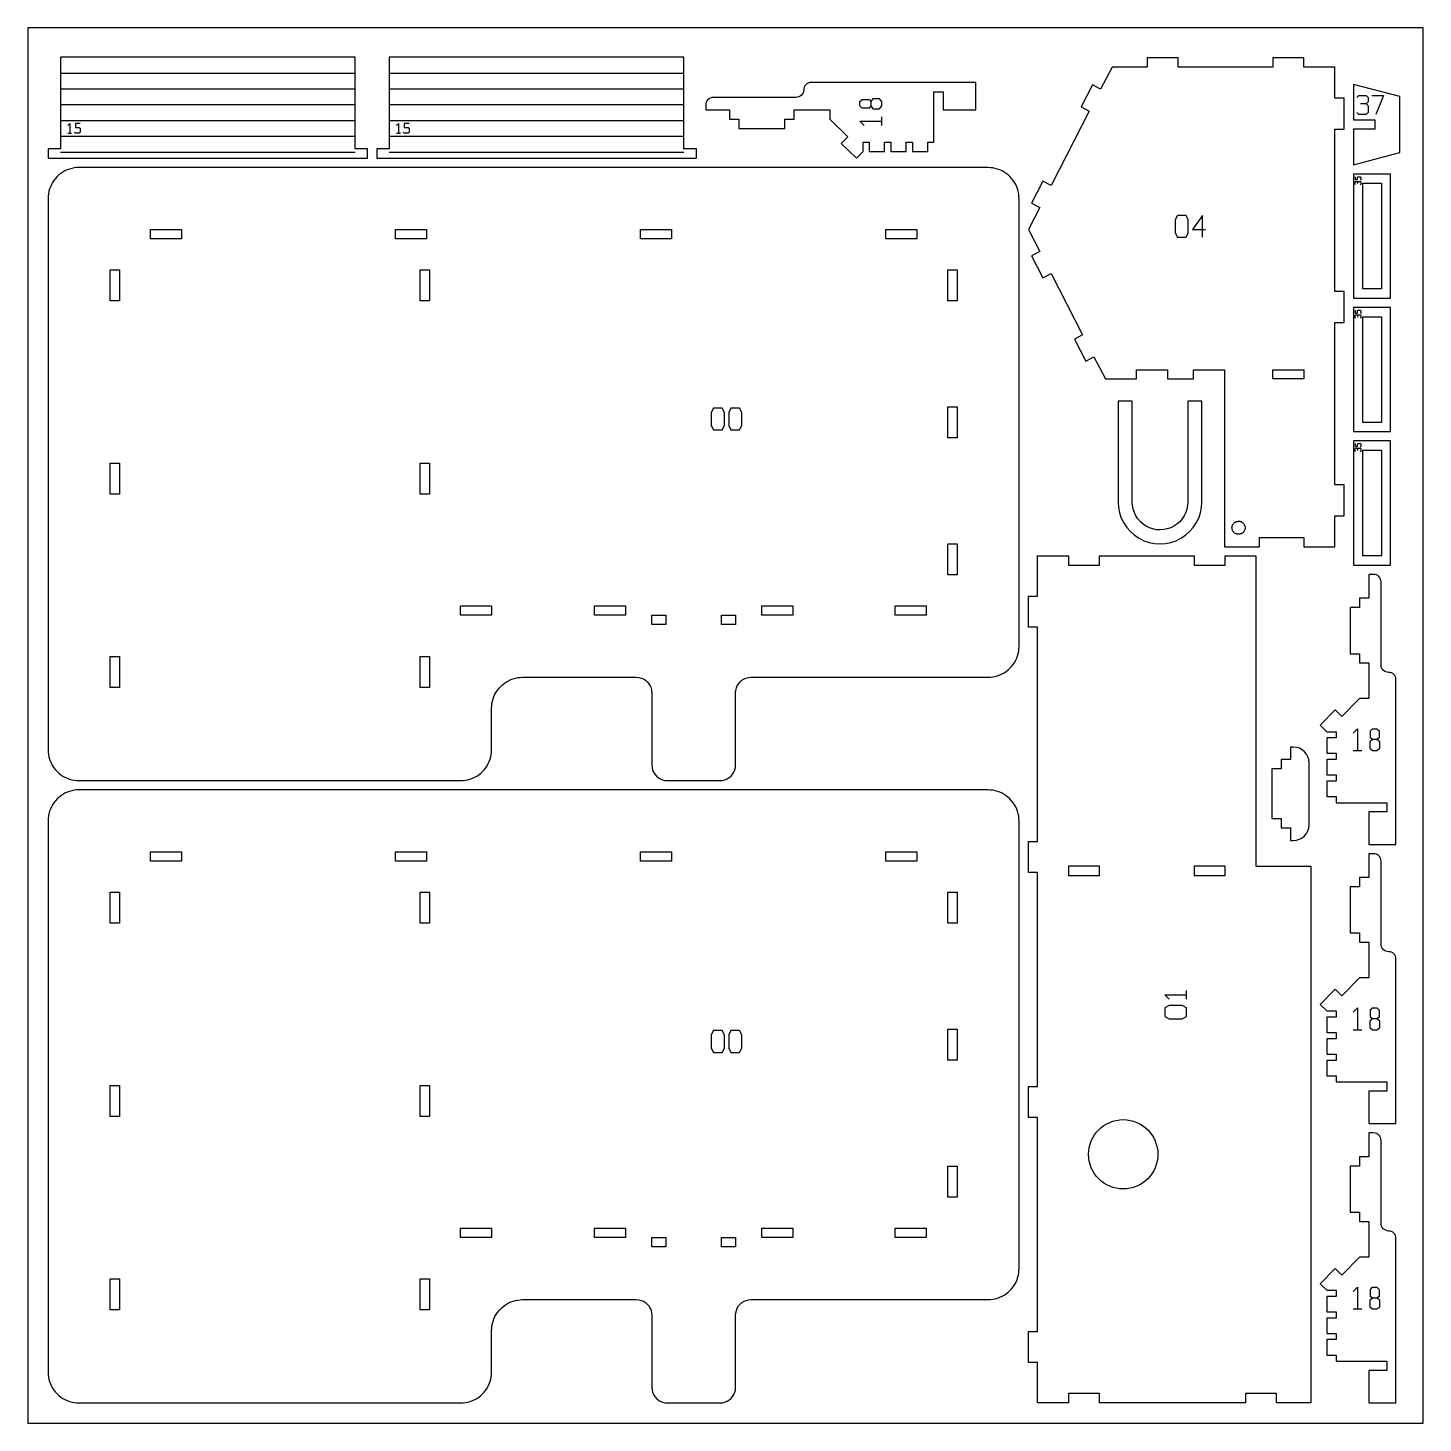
# Model space of a CAD drawing. Header units: millimetres. Extents: x 0 to 450, y 0 to 450.
import ezdxf

# ---------------------------------------------------------------- set-up
doc = ezdxf.new("R2010")
doc.units = ezdxf.units.MM
for name, color, linetype in [('CUT', 1, 'Continuous'), ('ENGRAVE', 5, 'Continuous'), ('SHEET', 8, 'Continuous')]:
    doc.layers.add(name, color=color, linetype=linetype)

msp = doc.modelspace()

# ---------------------------------------------------------------- linework, layer by layer
at = {"layer": 'CUT'}
for p, q in [((105.55, 440.54), (10.5, 440.54)), ((10.5, 440.54), (10.5, 410.96)), ((105.55, 410.96), (105.55, 440.54)), ((211.61, 440.54), (116.55, 440.54)), ((116.55, 440.54), (116.55, 410.96)), ((211.61, 410.96), (211.61, 440.54)), ((349.67, 437.39), (346, 430.28)), ((361.04, 437.39), (349.67, 437.39)), ((361.04, 440.39), (361.04, 437.39)), ((371.04, 440.39), (361.04, 440.39)), ((371.04, 437.39), (371.04, 440.39)), ((401.56, 437.39), (371.04, 437.39)), ((401.56, 440.39), (401.56, 437.39)), ((411.56, 440.39), (401.56, 440.39)), ((411.56, 437.39), (411.56, 440.39)), ((421.57, 437.39), (411.56, 437.39)), ((421.57, 427.39), (421.57, 437.39)), ((10.5, 435.44), (105.55, 435.44)), ((116.55, 435.44), (211.61, 435.44)), ((251.67, 432.2), (251.25, 431.98)), ((252.12, 432.34), (251.67, 432.2)), ((252.59, 432.39), (252.12, 432.34)), ((305.69, 432.39), (252.59, 432.39)), ((305.69, 423.57), (305.69, 432.39)), ((10.5, 430.35), (105.55, 430.35)), ((116.55, 430.35), (211.61, 430.35)), ((220.54, 427.53), (220.09, 427.39)), ((221.01, 427.57), (220.54, 427.53)), ((247.78, 427.57), (221.01, 427.57)), ((248.25, 427.62), (247.78, 427.57)), ((248.7, 427.76), (248.25, 427.62)), ((249.12, 427.98), (248.7, 427.76)), ((249.48, 428.28), (249.12, 427.98)), ((249.78, 428.64), (249.48, 428.28)), ((250, 429.06), (249.78, 428.64)), ((250.14, 429.51), (250, 429.06)), ((250.23, 429.99), (250.14, 429.51)), ((250.37, 430.9), (250.23, 430.45)), ((250.23, 430.45), (250.23, 429.99)), ((250.59, 431.32), (250.37, 430.9)), ((250.89, 431.68), (250.59, 431.32)), ((251.25, 431.98), (250.89, 431.68)), ((292.23, 429.39), (295.23, 429.39)), ((292.23, 413.1), (292.23, 429.39)), ((295.23, 429.39), (295.23, 423.57)), ((343.33, 431.65), (339.67, 424.54)), ((346, 430.28), (343.33, 431.65)), ((442.53, 427.83), (427.57, 431.75)), ((427.57, 431.75), (427.57, 420.31)), ((442.53, 409.8), (442.53, 427.83)), ((10.5, 425.25), (105.55, 425.25)), ((116.55, 425.25), (211.61, 425.25)), ((218.66, 425.64), (218.61, 425.17)), ((218.61, 425.17), (218.61, 423.57)), ((218.61, 423.57), (226.31, 423.57)), ((218.79, 426.09), (218.66, 425.64)), ((219.01, 426.51), (218.79, 426.09)), ((219.31, 426.87), (219.01, 426.51)), ((219.68, 427.17), (219.31, 426.87)), ((220.09, 427.39), (219.68, 427.17)), ((226.31, 423.57), (226.31, 420.57)), ((247.18, 423.57), (258.67, 423.57)), ((247.18, 420.57), (247.18, 423.57)), ((258.67, 423.57), (258.67, 420.57)), ((295.23, 423.57), (305.69, 423.57)), ((342.34, 423.16), (330.01, 399.22)), ((339.67, 424.54), (342.34, 423.16)), ((424.57, 427.39), (421.57, 427.39)), ((424.57, 417.39), (424.57, 427.39)), ((10.5, 420.15), (105.55, 420.15)), ((116.55, 420.15), (211.61, 420.15)), ((226.31, 420.57), (229.31, 420.57)), ((229.31, 420.57), (229.31, 417.57)), ((244.18, 420.57), (247.18, 420.57)), ((244.18, 417.57), (244.18, 420.57)), ((258.67, 420.57), (264.44, 414.91)), ((427.57, 420.31), (434.43, 420.31)), ((434.43, 420.31), (434.43, 417.31)), ((10.5, 415.05), (105.55, 415.05)), ((116.55, 415.05), (211.61, 415.05)), ((229.31, 417.57), (244.18, 417.57)), ((264.44, 414.91), (262.34, 412.76)), ((421.57, 365.03), (421.57, 417.39)), ((421.57, 417.39), (424.57, 417.39)), ((427.57, 417.31), (427.57, 405.87)), ((434.43, 417.31), (427.57, 417.31)), ((10.5, 410.96), (6.5, 410.96)), ((6.5, 410.96), (6.5, 407.96)), ((10.5, 409.96), (105.55, 409.96)), ((109.55, 410.96), (105.55, 410.96)), ((109.55, 407.96), (109.55, 410.96)), ((116.55, 410.96), (112.55, 410.96)), ((112.55, 410.96), (112.55, 407.96)), ((116.55, 409.96), (211.61, 409.96)), ((215.61, 410.96), (211.61, 410.96)), ((215.61, 407.96), (215.61, 410.96)), ((262.34, 412.76), (267.25, 407.96)), ((267.25, 407.96), (269.35, 410.1)), ((269.35, 413.1), (271.35, 413.1)), ((269.35, 410.1), (269.35, 413.1)), ((271.35, 413.1), (271.35, 410.1)), ((271.35, 410.1), (276.31, 410.1)), ((276.31, 413.1), (278.31, 413.1)), ((276.31, 410.1), (276.31, 413.1)), ((278.31, 413.1), (278.31, 410.1)), ((278.31, 410.1), (283.27, 410.1)), ((283.27, 413.1), (285.27, 413.1)), ((283.27, 410.1), (283.27, 413.1)), ((285.27, 413.1), (285.27, 410.1)), ((285.27, 410.1), (290.23, 410.1)), ((290.23, 413.1), (292.23, 413.1)), ((290.23, 410.1), (290.23, 413.1)), ((427.57, 405.87), (442.53, 409.8)), ((6.5, 407.96), (109.55, 407.96)), ((112.55, 407.96), (215.61, 407.96)), ((8.41, 400.83), (7.97, 400.18)), ((8.9, 401.45), (8.41, 400.83)), ((9.43, 402.03), (8.9, 401.45)), ((10.01, 402.56), (9.43, 402.03)), ((10.62, 403.05), (10.01, 402.56)), ((11.28, 403.48), (10.62, 403.05)), ((11.96, 403.87), (11.28, 403.48)), ((12.67, 404.19), (11.96, 403.87)), ((13.41, 404.47), (12.67, 404.19)), ((14.17, 404.68), (13.41, 404.47)), ((14.94, 404.83), (14.17, 404.68)), ((15.72, 404.93), (14.94, 404.83)), ((16.5, 404.96), (15.72, 404.93)), ((309.68, 404.96), (16.5, 404.96)), ((310.46, 404.89), (309.68, 404.96)), ((311.24, 404.83), (310.46, 404.89)), ((312.01, 404.68), (311.24, 404.83)), ((312.77, 404.47), (312.01, 404.68)), ((313.5, 404.19), (312.77, 404.47)), ((314.22, 403.87), (313.5, 404.19)), ((314.9, 403.48), (314.22, 403.87)), ((315.56, 403.05), (314.9, 403.48)), ((316.17, 402.56), (315.56, 403.05)), ((316.75, 402.03), (316.17, 402.56)), ((317.28, 401.45), (316.75, 402.03)), ((317.77, 400.83), (317.28, 401.45)), ((318.2, 400.18), (317.77, 400.83)), ((327.34, 400.59), (323.67, 393.48)), ((330.01, 399.22), (327.34, 400.59)), ((439.54, 402.87), (427.57, 402.87)), ((427.57, 402.87), (427.57, 362.82)), ((439.54, 362.82), (439.54, 402.87)), ((6.62, 396.52), (6.53, 395.74)), ((6.78, 397.29), (6.62, 396.52)), ((6.99, 398.05), (6.78, 397.29)), ((7.26, 398.78), (6.99, 398.05)), ((7.59, 399.5), (7.26, 398.78)), ((7.97, 400.18), (7.59, 399.5)), ((318.59, 399.5), (318.2, 400.18)), ((318.92, 398.78), (318.59, 399.5)), ((319.19, 398.05), (318.92, 398.78)), ((319.4, 397.29), (319.19, 398.05)), ((319.56, 396.52), (319.4, 397.29)), ((319.65, 395.74), (319.56, 396.52)), ((430.57, 399.87), (436.53, 399.87)), ((430.57, 365.82), (430.57, 399.87)), ((436.53, 399.87), (436.53, 365.82)), ((6.53, 395.74), (6.5, 394.95)), ((6.5, 394.95), (6.5, 217.23)), ((319.68, 394.95), (319.65, 395.74)), ((319.68, 250.56), (319.68, 394.95)), ((326.34, 392.1), (322.68, 384.99)), ((323.67, 393.48), (326.34, 392.1)), ((39.51, 381.95), (39.51, 384.95)), ((39.51, 384.95), (49.51, 384.95)), ((49.51, 384.95), (49.51, 381.95)), ((118.56, 381.95), (118.56, 384.95)), ((118.56, 384.95), (128.56, 384.95)), ((128.56, 384.95), (128.56, 381.95)), ((197.62, 381.95), (197.62, 384.95)), ((197.62, 384.95), (207.62, 384.95)), ((207.62, 384.95), (207.62, 381.95)), ((276.67, 381.95), (276.67, 384.95)), ((276.67, 384.95), (286.67, 384.95)), ((286.67, 384.95), (286.67, 381.95)), ((322.68, 384.99), (326.34, 377.88)), ((49.51, 381.95), (39.51, 381.95)), ((128.56, 381.95), (118.56, 381.95)), ((207.62, 381.95), (197.62, 381.95)), ((286.67, 381.95), (276.67, 381.95)), ((326.34, 377.88), (323.67, 376.5)), ((323.67, 376.5), (327.34, 369.39)), ((26.5, 361.95), (26.5, 371.95)), ((26.5, 371.95), (29.5, 371.95)), ((29.5, 371.95), (29.5, 361.95)), ((126.56, 361.95), (126.56, 371.95)), ((126.56, 371.95), (129.56, 371.95)), ((129.56, 371.95), (129.56, 361.95)), ((296.67, 361.95), (296.67, 371.95)), ((296.67, 371.95), (299.67, 371.95)), ((299.67, 371.95), (299.67, 361.95)), ((327.34, 369.39), (330.01, 370.76)), ((330.01, 370.76), (340.19, 350.99)), ((424.57, 365.03), (421.57, 365.03)), ((424.57, 355.03), (424.57, 365.03)), ((436.53, 365.82), (430.57, 365.82)), ((29.5, 361.95), (26.5, 361.95)), ((129.56, 361.95), (126.56, 361.95)), ((299.67, 361.95), (296.67, 361.95)), ((427.57, 362.82), (439.54, 362.82)), ((439.54, 359.82), (427.57, 359.82)), ((427.57, 359.82), (427.57, 319.78)), ((430.57, 356.82), (436.53, 356.82)), ((430.57, 322.78), (430.57, 356.82)), ((436.53, 356.82), (436.53, 322.78)), ((439.54, 319.78), (439.54, 359.82)), ((421.57, 302.67), (421.57, 355.03)), ((421.57, 355.03), (424.57, 355.03)), ((340.19, 350.99), (337.52, 349.61)), ((337.52, 349.61), (341.18, 342.5)), ((341.18, 342.5), (343.85, 343.87)), ((343.85, 343.87), (347.52, 336.76)), ((357.52, 336.76), (357.52, 339.76)), ((357.52, 339.76), (367.52, 339.76)), ((367.52, 339.76), (367.52, 336.76)), ((375.9, 336.76), (375.9, 339.76)), ((375.9, 339.76), (385.9, 339.76)), ((385.9, 339.76), (385.9, 282.67)), ((401.56, 336.76), (401.56, 339.76)), ((401.56, 339.76), (411.56, 339.76)), ((411.56, 339.76), (411.56, 336.76)), ((347.52, 336.76), (357.52, 336.76)), ((367.52, 336.76), (375.9, 336.76)), ((411.56, 336.76), (401.56, 336.76)), ((351.65, 329.57), (351.65, 297.03)), ((356.18, 329.57), (351.65, 329.57)), ((356.18, 297.18), (356.18, 329.57)), ((374.13, 329.57), (374.13, 297.18)), ((378.66, 329.57), (374.13, 329.57)), ((378.66, 297.03), (378.66, 329.57)), ((296.67, 317.75), (296.67, 327.76)), ((296.67, 327.76), (299.67, 327.76)), ((299.67, 327.76), (299.67, 317.75)), ((427.57, 319.78), (439.54, 319.78)), ((436.53, 322.78), (430.57, 322.78)), ((299.67, 317.75), (296.67, 317.75)), ((439.54, 316.78), (427.57, 316.78)), ((427.57, 316.78), (427.57, 276.73)), ((439.54, 276.73), (439.54, 316.78)), ((430.57, 313.78), (436.53, 313.78)), ((430.57, 279.74), (430.57, 313.78)), ((436.53, 313.78), (436.53, 279.74)), ((26.5, 299.59), (26.5, 309.59)), ((26.5, 309.59), (29.5, 309.59)), ((29.5, 309.59), (29.5, 299.59)), ((126.56, 299.59), (126.56, 309.59)), ((126.56, 309.59), (129.56, 309.59)), ((129.56, 309.59), (129.56, 299.59)), ((424.57, 302.67), (421.57, 302.67)), ((424.57, 292.67), (424.57, 302.67)), ((29.5, 299.59), (26.5, 299.59)), ((129.56, 299.59), (126.56, 299.59)), ((351.65, 297.03), (351.76, 295.32)), ((356.26, 295.91), (356.18, 297.18)), ((374.13, 297.18), (374.05, 295.91)), ((378.55, 295.32), (378.66, 297.03)), ((351.76, 295.32), (352.1, 293.58)), ((352.1, 293.58), (352.67, 291.91)), ((356.49, 294.76), (356.26, 295.91)), ((356.87, 293.65), (356.49, 294.76)), ((357.39, 292.59), (356.87, 293.65)), ((358.04, 291.62), (357.39, 292.59)), ((372.92, 292.59), (372.27, 291.62)), ((373.44, 293.65), (372.92, 292.59)), ((373.82, 294.76), (373.44, 293.65)), ((374.05, 295.91), (373.82, 294.76)), ((377.64, 291.91), (378.21, 293.58)), ((378.21, 293.58), (378.55, 295.32)), ((421.57, 282.67), (421.57, 292.67)), ((421.57, 292.67), (424.57, 292.67)), ((352.67, 291.91), (353.45, 290.32)), ((353.45, 290.32), (354.44, 288.85)), ((354.44, 288.85), (355.6, 287.53)), ((358.81, 290.74), (358.04, 291.62)), ((359.7, 289.96), (358.81, 290.74)), ((360.67, 289.31), (359.7, 289.96)), ((361.72, 288.79), (360.67, 289.31)), ((362.83, 288.42), (361.72, 288.79)), ((363.98, 288.11), (362.83, 288.42)), ((365.16, 288.11), (363.98, 288.11)), ((366.33, 288.19), (365.16, 288.11)), ((367.48, 288.42), (366.33, 288.19)), ((368.59, 288.79), (367.48, 288.42)), ((369.64, 289.31), (368.59, 288.79)), ((370.61, 289.96), (369.64, 289.31)), ((371.5, 290.74), (370.61, 289.96)), ((372.27, 291.62), (371.5, 290.74)), ((374.71, 287.53), (375.87, 288.85)), ((375.87, 288.85), (376.86, 290.32)), ((376.86, 290.32), (377.64, 291.91)), ((388.36, 288.79), (388.38, 289.07)), ((388.38, 288.52), (388.36, 288.79)), ((388.38, 289.07), (388.43, 289.34)), ((388.43, 288.24), (388.38, 288.52)), ((388.43, 289.34), (388.52, 289.61)), ((388.52, 287.98), (388.43, 288.24)), ((388.52, 289.61), (388.65, 289.85)), ((388.65, 289.85), (388.8, 290.08)), ((388.8, 290.08), (388.98, 290.29)), ((388.98, 290.29), (389.19, 290.48)), ((389.19, 290.48), (389.42, 290.63)), ((389.42, 290.63), (389.67, 290.75)), ((389.67, 290.75), (389.93, 290.75)), ((389.93, 290.84), (390.21, 290.84)), ((390.21, 290.9), (390.48, 290.9)), ((390.48, 290.92), (390.76, 290.92)), ((390.76, 290.9), (391.03, 290.9)), ((391.03, 290.84), (391.29, 290.84)), ((391.29, 290.75), (391.54, 290.63)), ((391.54, 290.63), (391.77, 290.48)), ((391.77, 290.48), (391.98, 290.29)), ((391.98, 290.29), (392.17, 290.08)), ((392.17, 290.08), (392.32, 289.85)), ((392.32, 289.85), (392.44, 289.61)), ((392.44, 289.61), (392.53, 289.34)), ((392.53, 288.24), (392.44, 287.98)), ((392.53, 289.34), (392.59, 289.07)), ((392.59, 288.52), (392.53, 288.24)), ((392.59, 289.07), (392.6, 288.79)), ((392.6, 288.79), (392.59, 288.52)), ((296.67, 273.56), (296.67, 283.56)), ((296.67, 283.56), (299.67, 283.56)), ((299.67, 283.56), (299.67, 273.56)), ((355.6, 287.53), (356.93, 286.36)), ((356.93, 286.36), (358.4, 285.38)), ((358.4, 285.38), (359.98, 284.6)), ((359.98, 284.6), (361.66, 284.03)), ((361.66, 284.03), (363.39, 283.68)), ((363.39, 283.68), (365.16, 283.57)), ((365.16, 283.57), (366.92, 283.68)), ((366.92, 283.68), (368.65, 284.03)), ((368.65, 284.03), (370.33, 284.6)), ((370.33, 284.6), (371.91, 285.38)), ((371.91, 285.38), (373.38, 286.36)), ((373.38, 286.36), (374.71, 287.53)), ((388.65, 287.73), (388.52, 287.98)), ((388.8, 287.5), (388.65, 287.73)), ((388.98, 287.29), (388.8, 287.5)), ((389.19, 287.11), (388.98, 287.29)), ((389.42, 286.96), (389.19, 287.11)), ((389.67, 286.83), (389.42, 286.96)), ((389.93, 286.74), (389.67, 286.74)), ((390.21, 286.69), (389.93, 286.69)), ((390.48, 286.67), (390.21, 286.67)), ((390.76, 286.69), (390.48, 286.69)), ((391.03, 286.74), (390.76, 286.74)), ((391.29, 286.83), (391.03, 286.83)), ((391.54, 286.96), (391.29, 286.83)), ((391.77, 287.11), (391.54, 286.96)), ((391.98, 287.29), (391.77, 287.11)), ((392.17, 287.5), (391.98, 287.29)), ((392.32, 287.73), (392.17, 287.5)), ((392.44, 287.98), (392.32, 287.73)), ((397.21, 282.67), (397.21, 285.67)), ((397.21, 285.67), (411.56, 285.67)), ((411.56, 285.67), (411.56, 282.67)), ((325.68, 279.67), (335.68, 279.67)), ((325.68, 266.67), (325.68, 279.67)), ((335.68, 279.67), (335.68, 276.67)), ((345.68, 279.67), (376.2, 279.67)), ((345.68, 276.67), (345.68, 279.67)), ((376.2, 279.67), (376.2, 276.67)), ((385.9, 282.67), (397.21, 282.67)), ((386.2, 279.67), (396, 279.67)), ((386.2, 276.67), (386.2, 279.67)), ((396, 279.67), (396, 179.62)), ((411.56, 282.67), (421.57, 282.67)), ((436.53, 279.74), (430.57, 279.74)), ((335.68, 276.67), (345.68, 276.67)), ((376.2, 276.67), (386.2, 276.67)), ((427.57, 276.73), (439.54, 276.73)), ((299.67, 273.56), (296.67, 273.56)), ((432.45, 273.73), (432.45, 266.03)), ((434.05, 273.73), (432.45, 273.73)), ((434.52, 273.69), (434.05, 273.73)), ((434.97, 273.55), (434.52, 273.69)), ((435.38, 273.33), (434.97, 273.55)), ((435.75, 273.03), (435.38, 273.33)), ((436.04, 272.67), (435.75, 273.03)), ((436.27, 272.25), (436.04, 272.67)), ((436.4, 271.8), (436.27, 272.25)), ((436.45, 271.33), (436.4, 271.8)), ((436.45, 244.56), (436.45, 271.33)), ((322.68, 266.67), (325.68, 266.67)), ((322.68, 256.67), (322.68, 266.67)), ((429.45, 266.03), (429.45, 263.03)), ((432.45, 266.03), (429.45, 266.03)), ((139.56, 260.56), (139.56, 263.56)), ((139.56, 263.56), (149.56, 263.56)), ((149.56, 263.56), (149.56, 260.56)), ((182.77, 260.56), (182.77, 263.56)), ((182.77, 263.56), (192.77, 263.56)), ((192.77, 263.56), (192.77, 260.56)), ((236.72, 260.56), (236.72, 263.56)), ((236.72, 263.56), (246.72, 263.56)), ((246.72, 263.56), (246.72, 260.56)), ((279.67, 260.56), (279.67, 263.56)), ((279.67, 263.56), (289.67, 263.56)), ((289.67, 263.56), (289.67, 260.56)), ((426.45, 263.03), (426.45, 248.16)), ((429.45, 263.03), (426.45, 263.03)), ((149.56, 260.56), (139.56, 260.56)), ((192.77, 260.56), (182.77, 260.56)), ((201.24, 257.56), (201.24, 260.56)), ((201.24, 260.56), (205.77, 260.56)), ((205.77, 257.56), (201.24, 257.56)), ((205.77, 260.56), (205.77, 257.56)), ((223.72, 257.56), (223.72, 260.56)), ((223.72, 260.56), (228.25, 260.56)), ((228.25, 257.56), (223.72, 257.56)), ((228.25, 260.56), (228.25, 257.56)), ((246.72, 260.56), (236.72, 260.56)), ((289.67, 260.56), (279.67, 260.56)), ((325.68, 256.67), (322.68, 256.67)), ((325.68, 187.61), (325.68, 256.67)), ((319.19, 247.47), (319.4, 248.22)), ((319.4, 248.22), (319.56, 248.99)), ((319.56, 248.99), (319.65, 249.77)), ((319.65, 249.77), (319.68, 250.56)), ((426.45, 248.16), (429.45, 248.16)), ((429.45, 248.16), (429.45, 245.16)), ((26.5, 237.23), (26.5, 247.24)), ((26.5, 247.24), (29.5, 247.24)), ((29.5, 247.24), (29.5, 237.23)), ((126.56, 237.23), (126.56, 247.24)), ((126.56, 247.24), (129.56, 247.24)), ((129.56, 247.24), (129.56, 237.23)), ((316.17, 242.95), (316.75, 243.48)), ((316.75, 243.48), (317.28, 244.06)), ((317.28, 244.06), (317.77, 244.68)), ((317.77, 244.68), (318.2, 245.33)), ((318.2, 245.33), (318.59, 246.02)), ((318.59, 246.02), (318.92, 246.73)), ((318.92, 246.73), (319.19, 247.47)), ((429.45, 245.16), (432.45, 245.16)), ((432.45, 245.16), (432.45, 233.67)), ((436.49, 244.09), (436.45, 244.56)), ((436.63, 243.64), (436.49, 244.09)), ((436.85, 243.22), (436.63, 243.64)), ((437.15, 242.86), (436.85, 243.22)), ((153.07, 238.16), (153.68, 238.64)), ((153.68, 238.64), (154.34, 239.08)), ((154.34, 239.08), (155.02, 239.46)), ((155.02, 239.46), (155.74, 239.79)), ((155.74, 239.79), (156.47, 240.07)), ((156.47, 240.07), (157.23, 240.28)), ((157.23, 240.28), (158, 240.43)), ((158, 240.43), (158.78, 240.52)), ((158.78, 240.52), (159.56, 240.55)), ((159.56, 240.55), (196.24, 240.55)), ((196.24, 240.55), (197.02, 240.49)), ((197.02, 240.49), (197.78, 240.31)), ((197.78, 240.31), (198.51, 240.01)), ((198.51, 240.01), (199.18, 239.6)), ((199.18, 239.6), (199.77, 239.09)), ((199.77, 239.09), (200.28, 238.49)), ((229.21, 238.49), (229.72, 239.09)), ((229.72, 239.09), (230.32, 239.6)), ((230.32, 239.6), (230.98, 240.01)), ((230.98, 240.01), (231.71, 240.31)), ((231.71, 240.31), (232.47, 240.49)), ((232.47, 240.49), (233.25, 240.55)), ((233.25, 240.55), (309.68, 240.55)), ((309.68, 240.55), (310.46, 240.59)), ((310.46, 240.59), (311.24, 240.68)), ((311.24, 240.68), (312.01, 240.83)), ((312.01, 240.83), (312.77, 241.04)), ((312.77, 241.04), (313.5, 241.32)), ((313.5, 241.32), (314.22, 241.65)), ((314.22, 241.65), (314.9, 242.03)), ((314.9, 242.03), (315.56, 242.47)), ((315.56, 242.47), (316.17, 242.95)), ((437.52, 242.56), (437.15, 242.86)), ((437.93, 242.34), (437.52, 242.56)), ((438.38, 242.2), (437.93, 242.34)), ((438.86, 242.11), (438.38, 242.2)), ((439.33, 242.11), (438.86, 242.11)), ((439.78, 241.97), (439.33, 242.11)), ((440.19, 241.75), (439.78, 241.97)), ((440.56, 241.45), (440.19, 241.75)), ((440.86, 241.09), (440.56, 241.45)), ((441.08, 240.68), (440.86, 241.09)), ((441.21, 240.23), (441.08, 240.68)), ((441.26, 239.76), (441.21, 240.23)), ((441.26, 186.66), (441.26, 239.76)), ((29.5, 237.23), (26.5, 237.23)), ((129.56, 237.23), (126.56, 237.23)), ((150.05, 233.64), (150.32, 234.38)), ((150.32, 234.38), (150.65, 235.09)), ((150.65, 235.09), (151.04, 235.78)), ((151.04, 235.78), (151.47, 236.43)), ((151.47, 236.43), (151.96, 237.05)), ((151.96, 237.05), (152.49, 237.63)), ((152.49, 237.63), (153.07, 238.16)), ((200.28, 238.49), (200.69, 237.82)), ((200.69, 237.82), (200.99, 237.1)), ((200.99, 237.1), (201.18, 236.34)), ((201.18, 236.34), (201.24, 235.55)), ((201.24, 235.55), (201.24, 212.23)), ((228.25, 235.55), (228.32, 236.34)), ((228.25, 212.23), (228.25, 235.55)), ((228.32, 236.34), (228.5, 237.1)), ((228.5, 237.1), (228.8, 237.82)), ((228.8, 237.82), (229.21, 238.49)), ((149.56, 230.55), (149.59, 231.34)), ((149.56, 217.23), (149.56, 230.55)), ((149.59, 231.34), (149.68, 232.12)), ((149.68, 232.12), (149.84, 232.89)), ((149.84, 232.89), (150.05, 233.64)), ((421.64, 230), (416.83, 225.1)), ((423.78, 227.9), (421.64, 230)), ((429.45, 233.67), (423.78, 227.9)), ((432.45, 233.67), (429.45, 233.67)), ((416.83, 225.1), (418.97, 223)), ((418.97, 223), (421.97, 223)), ((418.97, 220.99), (418.97, 216.03)), ((421.97, 220.99), (418.97, 220.99)), ((421.97, 223), (421.97, 220.99)), ((6.5, 217.23), (6.53, 216.45)), ((6.53, 216.45), (6.62, 215.67)), ((149.44, 215.67), (149.53, 216.45)), ((149.53, 216.45), (149.56, 217.23)), ((408.2, 218.02), (407.2, 218.02)), ((407.2, 218.02), (407.2, 214.02)), ((409.18, 217.92), (408.2, 218.02)), ((410.12, 217.64), (409.18, 217.92)), ((410.98, 217.18), (410.12, 217.64)), ((411.74, 216.56), (410.98, 217.18)), ((412.36, 215.8), (411.74, 216.56)), ((418.97, 216.03), (421.97, 216.03)), ((421.97, 216.03), (421.97, 214.03)), ((6.62, 215.67), (6.78, 214.89)), ((6.78, 214.89), (6.99, 214.14)), ((6.99, 214.14), (7.26, 213.4)), ((7.26, 213.4), (7.59, 212.69)), ((7.59, 212.69), (7.97, 212)), ((7.97, 212), (8.41, 211.35)), ((147.65, 211.35), (148.09, 212)), ((148.09, 212), (148.47, 212.69)), ((148.47, 212.69), (148.8, 213.4)), ((148.8, 213.4), (149.07, 214.14)), ((149.07, 214.14), (149.29, 214.89)), ((149.29, 214.89), (149.44, 215.67)), ((201.24, 212.23), (201.3, 211.45)), ((228.19, 211.45), (228.25, 212.23)), ((407.2, 214.02), (404.2, 214.02)), ((404.2, 214.02), (404.2, 211.02)), ((412.82, 214.93), (412.36, 215.8)), ((413.11, 214), (412.82, 214.93)), ((413.2, 213.02), (413.11, 214)), ((413.2, 192.95), (413.2, 213.02)), ((418.97, 214.03), (418.97, 209.07)), ((421.97, 214.03), (418.97, 214.03)), ((8.41, 211.35), (8.9, 210.73)), ((8.9, 210.73), (9.43, 210.16)), ((9.43, 210.16), (10.01, 209.62)), ((10.01, 209.62), (10.62, 209.14)), ((10.62, 209.14), (11.28, 208.7)), ((11.28, 208.7), (11.96, 208.32)), ((11.96, 208.32), (12.67, 207.99)), ((12.67, 207.99), (13.41, 207.72)), ((13.41, 207.72), (14.17, 207.5)), ((14.17, 207.5), (14.94, 207.35)), ((14.94, 207.35), (15.72, 207.26)), ((15.72, 207.26), (16.5, 207.23)), ((16.5, 207.23), (139.56, 207.23)), ((139.56, 207.23), (140.34, 207.23)), ((140.34, 207.23), (141.12, 207.35)), ((141.12, 207.35), (141.89, 207.5)), ((141.89, 207.5), (142.65, 207.72)), ((142.65, 207.72), (143.39, 207.99)), ((143.39, 207.99), (144.1, 208.32)), ((144.1, 208.32), (144.79, 208.7)), ((144.79, 208.7), (145.44, 209.14)), ((145.44, 209.14), (146.06, 209.62)), ((146.06, 209.62), (146.63, 210.16)), ((146.63, 210.16), (147.16, 210.73)), ((147.16, 210.73), (147.65, 211.35)), ((201.3, 211.45), (201.48, 210.68)), ((201.48, 210.68), (201.78, 209.96)), ((201.78, 209.96), (202.19, 209.29)), ((202.19, 209.29), (202.7, 208.69)), ((202.7, 208.69), (203.3, 208.18)), ((203.3, 208.18), (203.97, 207.77)), ((203.97, 207.77), (204.69, 207.47)), ((204.69, 207.47), (205.46, 207.29)), ((205.46, 207.29), (206.24, 207.23)), ((206.24, 207.23), (223.25, 207.23)), ((223.25, 207.23), (224.04, 207.29)), ((224.04, 207.29), (224.8, 207.47)), ((224.8, 207.47), (225.52, 207.77)), ((225.52, 207.77), (226.19, 208.18)), ((226.19, 208.18), (226.79, 208.69)), ((226.79, 208.69), (227.3, 209.29)), ((227.3, 209.29), (227.71, 209.96)), ((227.71, 209.96), (228.01, 210.68)), ((228.01, 210.68), (228.19, 211.45)), ((404.2, 211.02), (401.2, 211.02)), ((401.2, 211.02), (401.2, 194.96)), ((418.97, 209.07), (421.97, 209.07)), ((418.97, 207.07), (418.97, 202.11)), ((421.97, 207.07), (418.97, 207.07)), ((421.97, 209.07), (421.97, 207.07)), ((11.28, 202.75), (10.62, 202.32)), ((11.96, 203.14), (11.28, 202.75)), ((12.67, 203.47), (11.96, 203.14)), ((13.41, 203.74), (12.67, 203.47)), ((14.17, 203.95), (13.41, 203.74)), ((14.94, 204.11), (14.17, 203.95)), ((15.72, 204.2), (14.94, 204.11)), ((16.5, 204.23), (15.72, 204.2)), ((309.68, 204.23), (16.5, 204.23)), ((310.46, 204.16), (309.68, 204.23)), ((311.24, 204.11), (310.46, 204.16)), ((312.01, 203.95), (311.24, 204.11)), ((312.77, 203.74), (312.01, 203.95)), ((313.5, 203.47), (312.77, 203.74)), ((314.22, 203.14), (313.5, 203.47)), ((314.9, 202.75), (314.22, 203.14)), ((315.56, 202.32), (314.9, 202.75)), ((7.26, 198.05), (6.99, 197.32)), ((7.59, 198.77), (7.26, 198.05)), ((7.97, 199.45), (7.59, 198.77)), ((8.41, 200.11), (7.97, 199.45)), ((8.9, 200.72), (8.41, 200.11)), ((9.43, 201.3), (8.9, 200.72)), ((10.01, 201.83), (9.43, 201.3)), ((10.62, 202.32), (10.01, 201.83)), ((316.17, 201.83), (315.56, 202.32)), ((316.75, 201.3), (316.17, 201.83)), ((317.28, 200.72), (316.75, 201.3)), ((317.77, 200.11), (317.28, 200.72)), ((318.2, 199.45), (317.77, 200.11)), ((318.59, 198.77), (318.2, 199.45)), ((318.92, 198.05), (318.59, 198.77)), ((319.19, 197.32), (318.92, 198.05)), ((418.97, 202.11), (421.97, 202.11)), ((421.97, 202.11), (421.97, 200.11)), ((421.97, 200.11), (438.26, 200.11)), ((438.26, 200.11), (438.26, 197.11)), ((6.53, 195.01), (6.5, 194.23)), ((6.5, 194.23), (6.5, 16.5)), ((6.62, 195.79), (6.53, 195.01)), ((6.78, 196.56), (6.62, 195.79)), ((6.99, 197.32), (6.78, 196.56)), ((319.4, 196.56), (319.19, 197.32)), ((319.56, 195.79), (319.4, 196.56)), ((319.65, 195.01), (319.56, 195.79)), ((319.68, 194.23), (319.65, 195.01)), ((319.68, 49.83), (319.68, 194.23)), ((401.2, 194.96), (404.2, 194.96)), ((404.2, 194.96), (404.2, 191.95)), ((432.45, 197.11), (432.45, 186.66)), ((438.26, 197.11), (432.45, 197.11)), ((404.2, 191.95), (407.2, 191.95)), ((407.2, 191.95), (407.2, 187.95)), ((410.98, 188.8), (411.74, 189.42)), ((411.74, 189.42), (412.36, 190.18)), ((412.36, 190.18), (412.82, 191.04)), ((412.82, 191.04), (413.11, 191.98)), ((413.11, 191.98), (413.2, 192.95)), ((322.68, 187.61), (325.68, 187.61)), ((322.68, 177.61), (322.68, 187.61)), ((407.2, 187.95), (408.2, 187.95)), ((408.2, 187.95), (409.18, 188.05)), ((409.18, 188.05), (410.12, 188.33)), ((410.12, 188.33), (410.98, 188.8)), ((432.45, 186.66), (441.26, 186.66)), ((39.51, 181.22), (39.51, 184.22)), ((39.51, 184.22), (49.51, 184.22)), ((49.51, 181.22), (39.51, 181.22)), ((49.51, 184.22), (49.51, 181.22)), ((118.56, 181.22), (118.56, 184.22)), ((118.56, 184.22), (128.56, 184.22)), ((128.56, 181.22), (118.56, 181.22)), ((128.56, 184.22), (128.56, 181.22)), ((197.62, 181.22), (197.62, 184.22)), ((197.62, 184.22), (207.62, 184.22)), ((207.62, 181.22), (197.62, 181.22)), ((207.62, 184.22), (207.62, 181.22)), ((276.67, 181.22), (276.67, 184.22)), ((276.67, 184.22), (286.67, 184.22)), ((286.67, 181.22), (276.67, 181.22)), ((286.67, 184.22), (286.67, 181.22)), ((432.45, 183.66), (432.45, 175.95)), ((434.05, 183.66), (432.45, 183.66)), ((434.52, 183.61), (434.05, 183.66)), ((434.97, 183.47), (434.52, 183.61)), ((435.38, 183.25), (434.97, 183.47)), ((435.75, 182.95), (435.38, 183.25)), ((436.04, 182.59), (435.75, 182.95)), ((436.27, 182.17), (436.04, 182.59)), ((436.4, 181.72), (436.27, 182.17)), ((436.45, 181.25), (436.4, 181.72)), ((436.45, 154.48), (436.45, 181.25)), ((325.68, 177.61), (322.68, 177.61)), ((325.68, 108.56), (325.68, 177.61)), ((345.68, 179.62), (335.68, 179.62)), ((335.68, 179.62), (335.68, 176.62)), ((335.68, 176.62), (345.68, 176.62)), ((345.68, 176.62), (345.68, 179.62)), ((386.2, 179.62), (376.2, 179.62)), ((376.2, 179.62), (376.2, 176.62)), ((376.2, 176.62), (386.2, 176.62)), ((386.2, 176.62), (386.2, 179.62)), ((396, 179.62), (413.83, 179.62)), ((413.83, 179.62), (413.83, 6.5)), ((429.45, 175.95), (429.45, 172.95)), ((432.45, 175.95), (429.45, 175.95)), ((26.5, 161.22), (26.5, 171.22)), ((26.5, 171.22), (29.5, 171.22)), ((29.5, 171.22), (29.5, 161.22)), ((126.56, 161.22), (126.56, 171.22)), ((126.56, 171.22), (129.56, 171.22)), ((129.56, 171.22), (129.56, 161.22)), ((296.67, 161.22), (296.67, 171.22)), ((296.67, 171.22), (299.67, 171.22)), ((299.67, 171.22), (299.67, 161.22)), ((426.45, 172.95), (426.45, 158.08)), ((429.45, 172.95), (426.45, 172.95)), ((29.5, 161.22), (26.5, 161.22)), ((129.56, 161.22), (126.56, 161.22)), ((299.67, 161.22), (296.67, 161.22)), ((426.45, 158.08), (429.45, 158.08)), ((429.45, 158.08), (429.45, 155.08)), ((429.45, 155.08), (432.45, 155.08)), ((432.45, 155.08), (432.45, 143.6)), ((436.49, 154.01), (436.45, 154.48)), ((436.63, 153.56), (436.49, 154.01)), ((436.85, 153.15), (436.63, 153.56)), ((437.15, 152.78), (436.85, 153.15)), ((437.52, 152.48), (437.15, 152.78)), ((437.93, 152.26), (437.52, 152.48)), ((438.38, 152.13), (437.93, 152.26)), ((438.86, 152.03), (438.38, 152.13)), ((439.33, 152.03), (438.86, 152.03)), ((439.78, 151.9), (439.33, 152.03)), ((440.19, 151.67), (439.78, 151.9)), ((440.56, 151.38), (440.19, 151.67)), ((440.86, 151.01), (440.56, 151.38)), ((441.08, 150.6), (440.86, 151.01)), ((441.21, 150.15), (441.08, 150.6)), ((441.26, 149.68), (441.21, 150.15)), ((441.26, 96.58), (441.26, 149.68)), ((421.64, 139.92), (416.83, 135.02)), ((423.78, 137.82), (421.64, 139.92)), ((429.45, 143.6), (423.78, 137.82)), ((432.45, 143.6), (429.45, 143.6)), ((416.83, 135.02), (418.97, 132.92)), ((418.97, 132.92), (421.97, 132.92)), ((418.97, 130.92), (418.97, 125.96)), ((421.97, 130.92), (418.97, 130.92)), ((421.97, 132.92), (421.97, 130.92)), ((296.67, 117.03), (296.67, 127.03)), ((296.67, 127.03), (299.67, 127.03)), ((299.67, 127.03), (299.67, 117.03)), ((418.97, 125.96), (421.97, 125.96)), ((418.97, 123.96), (418.97, 118.99)), ((421.97, 123.96), (418.97, 123.96)), ((421.97, 125.96), (421.97, 123.96)), ((299.67, 117.03), (296.67, 117.03)), ((418.97, 118.99), (421.97, 118.99)), ((421.97, 118.99), (421.97, 116.99)), ((418.97, 116.99), (418.97, 112.03)), ((421.97, 116.99), (418.97, 116.99)), ((26.5, 98.86), (26.5, 108.86)), ((26.5, 108.86), (29.5, 108.86)), ((29.5, 108.86), (29.5, 98.86)), ((126.56, 98.86), (126.56, 108.86)), ((126.56, 108.86), (129.56, 108.86)), ((129.56, 108.86), (129.56, 98.86)), ((322.68, 108.56), (325.68, 108.56)), ((322.68, 98.56), (322.68, 108.56)), ((418.97, 112.03), (421.97, 112.03)), ((421.97, 112.03), (421.97, 110.03)), ((421.97, 110.03), (438.26, 110.03)), ((438.26, 110.03), (438.26, 107.03)), ((432.45, 107.03), (432.45, 96.58)), ((438.26, 107.03), (432.45, 107.03)), ((29.5, 98.86), (26.5, 98.86)), ((129.56, 98.86), (126.56, 98.86)), ((325.68, 98.56), (322.68, 98.56)), ((325.68, 29.5), (325.68, 98.56)), ((432.45, 96.58), (441.26, 96.58)), ((432.45, 93.58), (432.45, 85.87)), ((434.05, 93.58), (432.45, 93.58)), ((434.52, 93.53), (434.05, 93.58)), ((434.97, 93.39), (434.52, 93.53)), ((435.38, 93.17), (434.97, 93.39)), ((435.75, 92.87), (435.38, 93.17)), ((436.04, 92.51), (435.75, 92.87)), ((436.27, 92.09), (436.04, 92.51)), ((436.4, 91.64), (436.27, 92.09)), ((436.45, 91.18), (436.4, 91.64)), ((436.45, 64.4), (436.45, 91.18)), ((429.45, 85.87), (429.45, 82.87)), ((432.45, 85.87), (429.45, 85.87)), ((296.67, 72.83), (296.67, 82.84)), ((296.67, 82.84), (299.67, 82.84)), ((299.67, 82.84), (299.67, 72.83)), ((426.45, 82.87), (426.45, 68)), ((429.45, 82.87), (426.45, 82.87)), ((299.67, 72.83), (296.67, 72.83)), ((426.45, 68), (429.45, 68)), ((429.45, 68), (429.45, 65)), ((429.45, 65), (432.45, 65)), ((432.45, 65), (432.45, 53.52)), ((436.49, 63.93), (436.45, 64.4)), ((436.63, 63.48), (436.49, 63.93)), ((436.85, 63.07), (436.63, 63.48)), ((437.15, 62.7), (436.85, 63.07)), ((139.56, 59.83), (139.56, 62.83)), ((139.56, 62.83), (149.56, 62.83)), ((149.56, 59.83), (139.56, 59.83)), ((149.56, 62.83), (149.56, 59.83)), ((182.77, 59.83), (182.77, 62.83)), ((182.77, 62.83), (192.77, 62.83)), ((192.77, 59.83), (182.77, 59.83)), ((192.77, 62.83), (192.77, 59.83)), ((201.24, 56.83), (201.24, 59.83)), ((201.24, 59.83), (205.77, 59.83)), ((205.77, 59.83), (205.77, 56.83)), ((223.72, 56.83), (223.72, 59.83)), ((223.72, 59.83), (228.25, 59.83)), ((228.25, 59.83), (228.25, 56.83)), ((236.72, 59.83), (236.72, 62.83)), ((236.72, 62.83), (246.72, 62.83)), ((246.72, 59.83), (236.72, 59.83)), ((246.72, 62.83), (246.72, 59.83)), ((279.67, 59.83), (279.67, 62.83)), ((279.67, 62.83), (289.67, 62.83)), ((289.67, 59.83), (279.67, 59.83)), ((289.67, 62.83), (289.67, 59.83)), ((437.52, 62.41), (437.15, 62.7)), ((437.93, 62.18), (437.52, 62.41)), ((438.38, 62.05), (437.93, 62.18)), ((438.86, 61.95), (438.38, 62.05)), ((439.33, 61.95), (438.86, 61.95)), ((439.78, 61.82), (439.33, 61.95)), ((440.19, 61.6), (439.78, 61.82)), ((440.56, 61.3), (440.19, 61.6)), ((440.86, 60.93), (440.56, 61.3)), ((441.08, 60.52), (440.86, 60.93)), ((441.21, 60.07), (441.08, 60.52)), ((441.26, 59.6), (441.21, 60.07)), ((441.26, 6.5), (441.26, 59.6)), ((205.77, 56.83), (201.24, 56.83)), ((228.25, 56.83), (223.72, 56.83)), ((319.65, 49.04), (319.68, 49.83)), ((421.64, 49.84), (416.83, 44.94)), ((423.78, 47.74), (421.64, 49.84)), ((429.45, 53.52), (423.78, 47.74)), ((432.45, 53.52), (429.45, 53.52)), ((26.5, 36.51), (26.5, 46.51)), ((26.5, 46.51), (29.5, 46.51)), ((29.5, 46.51), (29.5, 36.51)), ((126.56, 36.51), (126.56, 46.51)), ((126.56, 46.51), (129.56, 46.51)), ((129.56, 46.51), (129.56, 36.51)), ((318.2, 44.6), (318.59, 45.29)), ((318.59, 45.29), (318.92, 46)), ((318.92, 46), (319.19, 46.74)), ((319.19, 46.74), (319.4, 47.49)), ((319.4, 47.49), (319.56, 48.26)), ((319.56, 48.26), (319.65, 49.04)), ((312.77, 40.32), (313.5, 40.59)), ((313.5, 40.59), (314.22, 40.92)), ((314.22, 40.92), (314.9, 41.3)), ((314.9, 41.3), (315.56, 41.74)), ((315.56, 41.74), (316.17, 42.22)), ((316.17, 42.22), (316.75, 42.76)), ((316.75, 42.76), (317.28, 43.33)), ((317.28, 43.33), (317.77, 43.95)), ((317.77, 43.95), (318.2, 44.6)), ((416.83, 44.94), (418.97, 42.84)), ((418.97, 42.84), (421.97, 42.84)), ((418.97, 40.84), (418.97, 35.88)), ((421.97, 40.84), (418.97, 40.84)), ((421.97, 42.84), (421.97, 40.84)), ((29.5, 36.51), (26.5, 36.51)), ((129.56, 36.51), (126.56, 36.51)), ((151.47, 35.7), (151.96, 36.32)), ((151.96, 36.32), (152.49, 36.9)), ((152.49, 36.9), (153.07, 37.43)), ((153.07, 37.43), (153.68, 37.92)), ((153.68, 37.92), (154.34, 38.35)), ((154.34, 38.35), (155.02, 38.74)), ((155.02, 38.74), (155.74, 39.07)), ((155.74, 39.07), (156.47, 39.34)), ((156.47, 39.34), (157.23, 39.55)), ((157.23, 39.55), (158, 39.7)), ((158, 39.7), (158.78, 39.8)), ((158.78, 39.8), (159.56, 39.83)), ((159.56, 39.83), (196.24, 39.83)), ((196.24, 39.83), (197.02, 39.77)), ((197.02, 39.77), (197.78, 39.58)), ((197.78, 39.58), (198.51, 39.28)), ((198.51, 39.28), (199.18, 38.87)), ((199.18, 38.87), (199.77, 38.36)), ((199.77, 38.36), (200.28, 37.77)), ((200.28, 37.77), (200.69, 37.1)), ((200.69, 37.1), (200.99, 36.37)), ((200.99, 36.37), (201.18, 35.61)), ((228.32, 35.61), (228.5, 36.37)), ((228.5, 36.37), (228.8, 37.1)), ((228.8, 37.1), (229.21, 37.77)), ((229.21, 37.77), (229.72, 38.36)), ((229.72, 38.36), (230.32, 38.87)), ((230.32, 38.87), (230.98, 39.28)), ((230.98, 39.28), (231.71, 39.58)), ((231.71, 39.58), (232.47, 39.77)), ((232.47, 39.77), (233.25, 39.83)), ((233.25, 39.83), (309.68, 39.83)), ((309.68, 39.83), (310.46, 39.86)), ((310.46, 39.86), (311.24, 39.95)), ((311.24, 39.95), (312.01, 40.1)), ((312.01, 40.1), (312.77, 40.32)), ((149.68, 31.39), (149.84, 32.16)), ((149.84, 32.16), (150.05, 32.92)), ((150.05, 32.92), (150.32, 33.65)), ((150.32, 33.65), (150.65, 34.37)), ((150.65, 34.37), (151.04, 35.05)), ((151.04, 35.05), (151.47, 35.7)), ((201.18, 35.61), (201.24, 34.83)), ((201.24, 34.83), (201.24, 11.5)), ((228.25, 34.83), (228.32, 35.61)), ((228.25, 11.5), (228.25, 34.83)), ((418.97, 35.88), (421.97, 35.88)), ((418.97, 33.88), (418.97, 28.92)), ((421.97, 33.88), (418.97, 33.88)), ((421.97, 35.88), (421.97, 33.88)), ((149.56, 29.82), (149.59, 30.61)), ((149.56, 16.5), (149.56, 29.82)), ((149.59, 30.61), (149.68, 31.39)), ((322.68, 29.5), (325.68, 29.5)), ((322.68, 19.5), (322.68, 29.5)), ((418.97, 28.92), (421.97, 28.92)), ((421.97, 28.92), (421.97, 26.91)), ((418.97, 26.91), (418.97, 21.95)), ((421.97, 26.91), (418.97, 26.91)), ((325.68, 19.5), (322.68, 19.5)), ((325.68, 6.5), (325.68, 19.5)), ((418.97, 21.95), (421.97, 21.95)), ((421.97, 21.95), (421.97, 19.95)), ((421.97, 19.95), (438.26, 19.95)), ((438.26, 19.95), (438.26, 16.95)), ((6.5, 16.5), (6.53, 15.72)), ((6.53, 15.72), (6.62, 14.94)), ((6.62, 14.94), (6.78, 14.17)), ((6.78, 14.17), (6.99, 13.41)), ((149.07, 13.41), (149.29, 14.17)), ((149.29, 14.17), (149.44, 14.94)), ((149.44, 14.94), (149.53, 15.72)), ((149.53, 15.72), (149.56, 16.5)), ((432.45, 16.95), (432.45, 6.5)), ((438.26, 16.95), (432.45, 16.95)), ((6.99, 13.41), (7.26, 12.67)), ((7.26, 12.67), (7.59, 11.96)), ((7.59, 11.96), (7.97, 11.28)), ((7.97, 11.28), (8.41, 10.62)), ((8.41, 10.62), (8.9, 10.01)), ((8.9, 10.01), (9.43, 9.43)), ((9.43, 9.43), (10.01, 8.9)), ((146.06, 8.9), (146.63, 9.43)), ((146.63, 9.43), (147.16, 10.01)), ((147.16, 10.01), (147.65, 10.62)), ((147.65, 10.62), (148.09, 11.28)), ((148.09, 11.28), (148.47, 11.96)), ((148.47, 11.96), (148.8, 12.67)), ((148.8, 12.67), (149.07, 13.41)), ((201.24, 11.5), (201.3, 10.72)), ((201.3, 10.72), (201.48, 9.96)), ((201.48, 9.96), (201.78, 9.23)), ((201.78, 9.23), (202.19, 8.56)), ((227.3, 8.56), (227.71, 9.23)), ((227.71, 9.23), (228.01, 9.96)), ((228.01, 9.96), (228.19, 10.72)), ((228.19, 10.72), (228.25, 11.5)), ((345.68, 9.5), (335.68, 9.5)), ((335.68, 9.5), (335.68, 6.5)), ((345.68, 6.5), (345.68, 9.5)), ((402.76, 9.5), (392.75, 9.5)), ((392.75, 9.5), (392.75, 6.5)), ((402.76, 6.5), (402.76, 9.5)), ((10.01, 8.9), (10.62, 8.41)), ((10.62, 8.41), (11.28, 7.97)), ((11.28, 7.97), (11.96, 7.59)), ((11.96, 7.59), (12.67, 7.26)), ((12.67, 7.26), (13.41, 6.99)), ((13.41, 6.99), (14.17, 6.78)), ((14.17, 6.78), (14.94, 6.62)), ((14.94, 6.62), (15.72, 6.53)), ((15.72, 6.53), (16.5, 6.5)), ((16.5, 6.5), (139.56, 6.5)), ((139.56, 6.5), (140.34, 6.5)), ((140.34, 6.5), (141.12, 6.62)), ((141.12, 6.62), (141.89, 6.78)), ((141.89, 6.78), (142.65, 6.99)), ((142.65, 6.99), (143.39, 7.26)), ((143.39, 7.26), (144.1, 7.59)), ((144.1, 7.59), (144.79, 7.97)), ((144.79, 7.97), (145.44, 8.41)), ((145.44, 8.41), (146.06, 8.9)), ((202.19, 8.56), (202.7, 7.96)), ((202.7, 7.96), (203.3, 7.45)), ((203.3, 7.45), (203.97, 7.04)), ((203.97, 7.04), (204.69, 6.74)), ((204.69, 6.74), (205.46, 6.56)), ((205.46, 6.56), (206.24, 6.5)), ((206.24, 6.5), (223.25, 6.5)), ((223.25, 6.5), (224.04, 6.56)), ((224.04, 6.56), (224.8, 6.74)), ((224.8, 6.74), (225.52, 7.04)), ((225.52, 7.04), (226.19, 7.45)), ((226.19, 7.45), (226.79, 7.96)), ((226.79, 7.96), (227.3, 8.56)), ((335.68, 6.5), (325.68, 6.5)), ((392.75, 6.5), (345.68, 6.5)), ((413.83, 6.5), (402.76, 6.5)), ((432.45, 6.5), (441.26, 6.5))]:
    msp.add_line(p, q, dxfattribs=at)
msp.add_circle((353.28, 86.69), 11.18, dxfattribs=at)
at = {"layer": 'ENGRAVE'}
for p, q in [((428.6, 427.58), (429.22, 428.2)), ((429.22, 428.2), (431.67, 428.2)), ((431.67, 428.2), (432.28, 427.58)), ((432.28, 427.58), (432.28, 426.11)), ((433.5, 428.2), (437.18, 428.2)), ((437.18, 428.2), (434.73, 422.07)), ((268.37, 426.24), (269.07, 426.94)), ((268.37, 424.84), (268.37, 426.24)), ((269.07, 424.14), (268.37, 424.84)), ((269.07, 426.94), (271.31, 426.94)), ((271.31, 424.14), (269.07, 424.14)), ((271.31, 426.94), (271.87, 426.24)), ((271.87, 424.84), (271.31, 424.14)), ((272.57, 427.15), (271.87, 426.24)), ((271.87, 426.24), (271.87, 424.84)), ((271.87, 424.84), (272.57, 423.93)), ((274.67, 427.15), (272.57, 427.15)), ((272.57, 423.93), (274.67, 423.93)), ((275.37, 426.24), (274.67, 427.15)), ((274.67, 423.93), (275.37, 424.84)), ((275.37, 424.84), (275.37, 426.24)), ((431.67, 425.5), (429.83, 425.5)), ((432.28, 426.11), (431.67, 425.5)), ((431.67, 425.5), (432.28, 424.89)), ((432.28, 424.89), (432.28, 422.68)), ((12.88, 418.54), (13.49, 419.15)), ((13.49, 419.15), (13.49, 416.08)), ((16.86, 419.15), (15.33, 419.15)), ((15.33, 419.15), (15.33, 417.92)), ((118.93, 418.54), (119.54, 419.15)), ((119.54, 419.15), (119.54, 416.08)), ((122.92, 419.15), (121.38, 419.15)), ((121.38, 419.15), (121.38, 417.92)), ((269.77, 418.54), (268.37, 419.94)), ((268.37, 419.94), (275.37, 419.94)), ((275.37, 418.54), (275.37, 421.34)), ((429.22, 422.07), (428.6, 422.68)), ((431.67, 422.07), (429.22, 422.07)), ((432.28, 422.68), (431.67, 422.07)), ((12.88, 416.08), (14.1, 416.08)), ((15.33, 416.08), (15.02, 416.39)), ((15.33, 417.92), (16.56, 417.92)), ((16.56, 416.08), (15.33, 416.08)), ((16.56, 417.92), (16.86, 417.62)), ((16.86, 416.39), (16.56, 416.08)), ((16.86, 417.62), (16.86, 416.39)), ((118.93, 416.08), (120.16, 416.08)), ((121.38, 416.08), (121.08, 416.39)), ((121.38, 417.92), (122.61, 417.92)), ((122.61, 416.08), (121.38, 416.08)), ((122.61, 417.92), (122.92, 417.62)), ((122.92, 416.39), (122.61, 416.08)), ((122.92, 417.62), (122.92, 416.39)), ((428.07, 401.99), (428.07, 401.07)), ((428.07, 401.07), (428.81, 401.07)), ((428.07, 400.32), (428.25, 400.51)), ((428.25, 400.51), (428.7, 400.51)), ((428.7, 400.51), (428.88, 400.32)), ((428.81, 401.81), (428.99, 401.99)), ((428.81, 401.07), (428.81, 401.81)), ((428.88, 400.32), (429.07, 400.51)), ((428.99, 401.99), (429.74, 401.99)), ((429.07, 400.51), (429.74, 400.51)), ((429.74, 401.99), (429.92, 401.81)), ((429.92, 401.07), (429.74, 400.88)), ((429.74, 400.51), (429.92, 400.32)), ((429.92, 401.81), (429.92, 401.07)), ((428.07, 399.58), (428.07, 400.32)), ((428.25, 399.39), (428.07, 399.58)), ((428.88, 400.32), (428.88, 399.77)), ((429.92, 399.58), (429.74, 399.39)), ((429.92, 400.32), (429.92, 399.58)), ((370.77, 389.5), (370.07, 388.1)), ((370.07, 388.1), (370.07, 383.9)), ((373.57, 389.5), (370.77, 389.5)), ((374.27, 388.1), (373.57, 389.5)), ((374.27, 383.9), (374.27, 388.1)), ((378.82, 389.5), (375.67, 384.95)), ((378.82, 382.5), (378.82, 389.5)), ((370.07, 383.9), (370.77, 382.5)), ((370.77, 382.5), (373.57, 382.5)), ((373.57, 382.5), (374.27, 383.9)), ((375.67, 384.95), (379.87, 384.95)), ((428.07, 358.95), (428.07, 358.02)), ((428.07, 358.02), (428.81, 358.02)), ((428.07, 357.28), (428.25, 357.46)), ((428.07, 356.54), (428.07, 357.28)), ((428.25, 356.35), (428.07, 356.54)), ((428.25, 357.46), (428.7, 357.46)), ((428.7, 357.46), (428.88, 357.28)), ((428.81, 358.76), (428.99, 358.95)), ((428.81, 358.02), (428.81, 358.76)), ((428.88, 357.28), (429.07, 357.46)), ((428.88, 357.28), (428.88, 356.72)), ((428.99, 358.95), (429.74, 358.95)), ((429.07, 357.46), (429.74, 357.46)), ((429.74, 358.95), (429.92, 358.76)), ((429.92, 358.02), (429.74, 357.84)), ((429.74, 357.46), (429.92, 357.28)), ((429.92, 356.54), (429.74, 356.35)), ((429.92, 358.76), (429.92, 358.02)), ((429.92, 357.28), (429.92, 356.54)), ((221.13, 327.31), (220.43, 325.91)), ((220.43, 325.91), (220.43, 321.71)), ((223.93, 327.31), (221.13, 327.31)), ((224.63, 325.91), (223.93, 327.31)), ((224.63, 321.71), (224.63, 325.91)), ((226.73, 327.31), (226.03, 325.91)), ((226.03, 325.91), (226.03, 321.71)), ((229.52, 327.31), (226.73, 327.31)), ((230.22, 325.91), (229.52, 327.31)), ((230.22, 321.71), (230.22, 325.91)), ((220.43, 321.71), (221.13, 320.31)), ((221.13, 320.31), (223.93, 320.31)), ((223.93, 320.31), (224.63, 321.71)), ((226.03, 321.71), (226.73, 320.31)), ((226.73, 320.31), (229.52, 320.31)), ((229.52, 320.31), (230.22, 321.71)), ((428.07, 315.91), (428.07, 314.98)), ((428.81, 315.72), (428.99, 315.91)), ((428.81, 314.98), (428.81, 315.72)), ((428.99, 315.91), (429.74, 315.91)), ((429.74, 315.91), (429.92, 315.72)), ((429.92, 315.72), (429.92, 314.98)), ((428.07, 314.98), (428.81, 314.98)), ((428.07, 314.23), (428.25, 314.42)), ((428.07, 313.49), (428.07, 314.23)), ((428.25, 313.31), (428.07, 313.49)), ((428.25, 314.42), (428.7, 314.42)), ((428.7, 314.42), (428.88, 314.23)), ((428.88, 314.23), (429.07, 314.42)), ((428.88, 314.23), (428.88, 313.68)), ((429.07, 314.42), (429.74, 314.42)), ((429.92, 314.98), (429.74, 314.79)), ((429.74, 314.42), (429.92, 314.23)), ((429.92, 313.49), (429.74, 313.31)), ((429.92, 314.23), (429.92, 313.49)), ((427.41, 222.57), (428.81, 223.97)), ((428.81, 223.97), (428.81, 216.97)), ((433.01, 223.27), (433.71, 223.97)), ((433.01, 221.03), (433.01, 223.27)), ((433.71, 220.47), (433.01, 221.03)), ((433.71, 223.97), (435.11, 223.97)), ((435.11, 223.97), (435.81, 223.27)), ((435.81, 221.03), (435.11, 220.47)), ((435.81, 223.27), (435.81, 221.03)), ((427.41, 216.97), (430.21, 216.97)), ((433.71, 220.47), (432.8, 219.77)), ((432.8, 219.77), (432.8, 217.67)), ((432.8, 217.67), (433.71, 216.97)), ((435.11, 220.47), (433.71, 220.47)), ((433.71, 216.97), (435.11, 216.97)), ((436.02, 219.77), (435.11, 220.47)), ((435.11, 216.97), (436.02, 217.67)), ((436.02, 217.67), (436.02, 219.77)), ((373.72, 136.74), (373.72, 139.54)), ((368.12, 136.74), (366.72, 138.14)), ((366.72, 138.14), (373.72, 138.14)), ((368.12, 134.64), (366.72, 133.94)), ((366.72, 133.94), (366.72, 131.14)), ((366.72, 131.14), (368.12, 130.44)), ((372.32, 134.64), (368.12, 134.64)), ((373.72, 133.94), (372.32, 134.64)), ((372.32, 130.44), (373.72, 131.14)), ((373.72, 131.14), (373.72, 133.94)), ((427.41, 132.49), (428.81, 133.89)), ((428.81, 133.89), (428.81, 126.89)), ((433.01, 133.19), (433.71, 133.89)), ((433.01, 130.95), (433.01, 133.19)), ((433.71, 130.39), (433.01, 130.95)), ((433.71, 133.89), (435.11, 133.89)), ((435.11, 133.89), (435.81, 133.19)), ((435.81, 130.95), (435.11, 130.39)), ((435.81, 133.19), (435.81, 130.95)), ((221.13, 126.58), (220.43, 125.18)), ((223.93, 126.58), (221.13, 126.58)), ((224.63, 125.18), (223.93, 126.58)), ((226.73, 126.58), (226.03, 125.18)), ((229.52, 126.58), (226.73, 126.58)), ((230.22, 125.18), (229.52, 126.58)), ((368.12, 130.44), (372.32, 130.44)), ((427.41, 126.89), (430.21, 126.89)), ((433.71, 130.39), (432.8, 129.69)), ((432.8, 129.69), (432.8, 127.59)), ((432.8, 127.59), (433.71, 126.89)), ((435.11, 130.39), (433.71, 130.39)), ((433.71, 126.89), (435.11, 126.89)), ((436.02, 129.69), (435.11, 130.39)), ((435.11, 126.89), (436.02, 127.59)), ((436.02, 127.59), (436.02, 129.69)), ((220.43, 125.18), (220.43, 120.98)), ((224.63, 120.98), (224.63, 125.18)), ((226.03, 125.18), (226.03, 120.98)), ((230.22, 120.98), (230.22, 125.18)), ((220.43, 120.98), (221.13, 119.58)), ((221.13, 119.58), (223.93, 119.58)), ((223.93, 119.58), (224.63, 120.98)), ((226.03, 120.98), (226.73, 119.58)), ((226.73, 119.58), (229.52, 119.58)), ((229.52, 119.58), (230.22, 120.98)), ((427.41, 42.42), (428.81, 43.82)), ((428.81, 43.82), (428.81, 36.82)), ((433.01, 43.12), (433.71, 43.82)), ((433.01, 40.88), (433.01, 43.12)), ((433.71, 40.32), (433.01, 40.88)), ((433.71, 43.82), (435.11, 43.82)), ((435.11, 43.82), (435.81, 43.12)), ((435.81, 40.88), (435.11, 40.32)), ((435.81, 43.12), (435.81, 40.88)), ((427.41, 36.82), (430.21, 36.82)), ((433.71, 40.32), (432.8, 39.62)), ((432.8, 39.62), (432.8, 37.52)), ((432.8, 37.52), (433.71, 36.82)), ((435.11, 40.32), (433.71, 40.32)), ((433.71, 36.82), (435.11, 36.82)), ((436.02, 39.62), (435.11, 40.32)), ((435.11, 36.82), (436.02, 37.52)), ((436.02, 37.52), (436.02, 39.62))]:
    msp.add_line(p, q, dxfattribs=at)
at = {"layer": 'SHEET'}
for p, q in [((450, 450), (0, 450)), ((0, 450), (0, 0)), ((450, 0), (450, 450)), ((0, 0), (450, 0))]:
    msp.add_line(p, q, dxfattribs=at)

doc.saveas('drawing.dxf')
